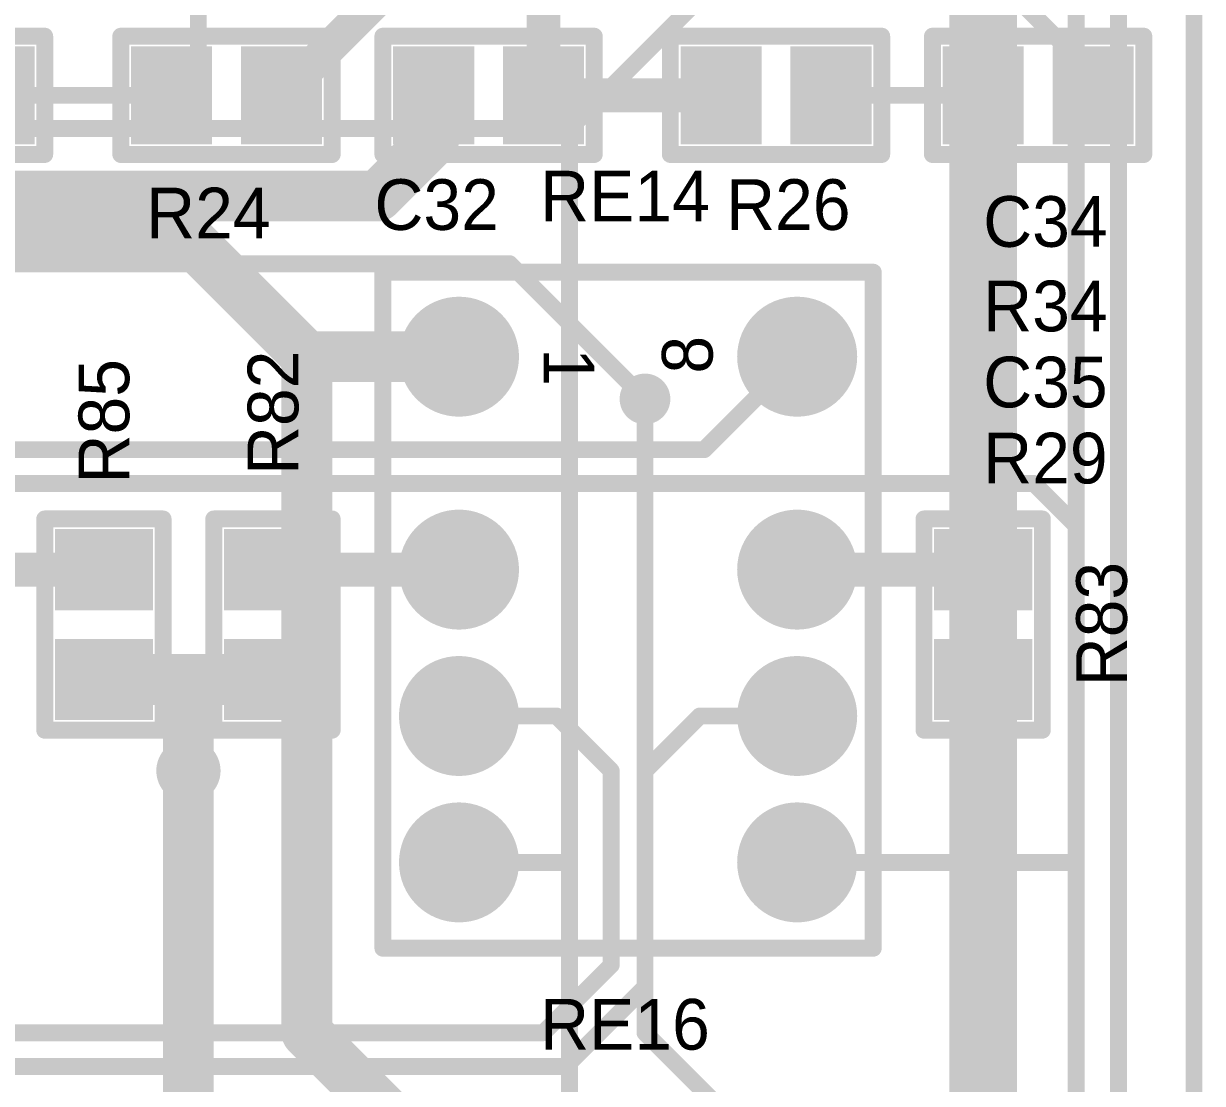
# Model space of a CAD drawing. Extents: x 1012 to 1122, y 1012 to 1122.
# Drawn here: x 1104.2 to 1121.91, y 1039.24 to 1055.17 of the extents above; entities that cross this region are included whole.
import ezdxf

# ---------------------------------------------------------------- set-up
doc = ezdxf.new("R2010")
doc.units = 0
doc.layers.get('0').update_dxf_attribs({"linetype": 'CONTINUOUS'})
for name, color, linetype in [('BOTTOMLAYER', 5, 'CONTINUOUS'), ('BOTTOMSOLDER', 6, 'CONTINUOUS'), ('KEEPOUTLAYER', 6, 'CONTINUOUS'), ('MECHANICAL1', 6, 'CONTINUOUS'), ('MULTILAYER', 9, 'CONTINUOUS'), ('TOPLAYER', 1, 'CONTINUOUS'), ('TOPOVERLAY', 2, 'CONTINUOUS'), ('TOPPASTE', 8, 'CONTINUOUS'), ('TOPSOLDER', 216, 'CONTINUOUS')]:
    doc.layers.add(name, color=color, linetype=linetype)

# ---------------------------------------------------------------- blocks, each defined once
blk = doc.blocks.new('CC0603_44')
at = {"layer": 'TOPLAYER'}
for points in [[(-0.508, -0.635), (0.508, -0.635), (-0.508, 0.635), (0.508, 0.635)], [(1.143, -0.635), (2.159, -0.635), (1.143, 0.635), (2.159, 0.635)]]:
    blk.add_solid(points, dxfattribs=at)
at = {"layer": 'TOPOVERLAY', "const_width": 0.254}
for points in [[(-0.762, -0.8889999999999999), (-0.762, 0.8889999999999999)], [(-0.762, 0.8889999999999999), (-0.508, 0.8889999999999999)], [(-0.508, 0.8889999999999999), (2.413, 0.8889999999999999)], [(2.413, -0.8889999999999999), (2.413, 0.8889999999999999)], [(-0.762, -0.8889999999999999), (2.413, -0.8889999999999999)]]:
    blk.add_lwpolyline(points, dxfattribs=at)
at = {"layer": 'TOPOVERLAY', "const_width": 0.127}
for points in [[(-0.8254999999999999, 0.8889999999999999, 1), (-0.6985, 0.8889999999999999, 1)], [(-0.8254999999999999, 0.8889999999999999, 1), (-0.6985, 0.8889999999999999, 1)], [(-0.5715, 0.8889999999999999, 1), (-0.4445, 0.8889999999999999, 1)], [(-0.5715, 0.8889999999999999, 1), (-0.4445, 0.8889999999999999, 1)], [(2.3495, 0.8889999999999999, 1), (2.4765, 0.8889999999999999, 1)], [(2.3495, 0.8889999999999999, 1), (2.4765, 0.8889999999999999, 1)], [(-0.8254999999999999, -0.8889999999999999, 1), (-0.6985, -0.8889999999999999, 1)], [(-0.8254999999999999, -0.8889999999999999, 1), (-0.6985, -0.8889999999999999, 1)], [(2.3495, -0.8889999999999999, 1), (2.4765, -0.8889999999999999, 1)], [(2.3495, -0.8889999999999999, 1), (2.4765, -0.8889999999999999, 1)]]:
    blk.add_lwpolyline(points, format="xyb", close=True, dxfattribs=at)
at = {"layer": 'TOPPASTE'}
for points in [[(-0.508, -0.635), (0.508, -0.635), (-0.508, 0.635), (0.508, 0.635)], [(1.143, -0.635), (2.159, -0.635), (1.143, 0.635), (2.159, 0.635)]]:
    blk.add_solid(points, dxfattribs=at)
at = {"layer": 'TOPSOLDER'}
for points in [[(-0.6095999999999999, -0.7365999999999999), (0.6095999999999999, -0.7365999999999999), (-0.6095999999999999, 0.7365999999999999), (0.6095999999999999, 0.7365999999999999)], [(1.0414, -0.7365999999999999), (2.2606, -0.7365999999999999), (1.0414, 0.7365999999999999), (2.2606, 0.7365999999999999)]]:
    blk.add_solid(points, dxfattribs=at)
blk = doc.blocks.new('CC0603_149')
at = {"layer": 'TOPLAYER'}
for points in [[(-0.508, -0.635), (0.508, -0.635), (-0.508, 0.635), (0.508, 0.635)], [(1.143, -0.635), (2.159, -0.635), (1.143, 0.635), (2.159, 0.635)]]:
    blk.add_solid(points, dxfattribs=at)
at = {"layer": 'TOPOVERLAY', "const_width": 0.254}
for points in [[(-0.762, -0.8889999999999999), (-0.762, 0.8889999999999999)], [(-0.762, 0.8889999999999999), (-0.508, 0.8889999999999999)], [(-0.508, 0.8889999999999999), (2.413, 0.8889999999999999)], [(2.413, -0.8889999999999999), (2.413, 0.8889999999999999)], [(-0.762, -0.8889999999999999), (2.413, -0.8889999999999999)]]:
    blk.add_lwpolyline(points, dxfattribs=at)
at = {"layer": 'TOPOVERLAY', "const_width": 0.127}
for points in [[(-0.8254999999999999, 0.8889999999999999, 1), (-0.6985, 0.8889999999999999, 1)], [(-0.8254999999999999, 0.8889999999999999, 1), (-0.6985, 0.8889999999999999, 1)], [(-0.5715, 0.8889999999999999, 1), (-0.4445, 0.8889999999999999, 1)], [(-0.5715, 0.8889999999999999, 1), (-0.4445, 0.8889999999999999, 1)], [(2.3495, 0.8889999999999999, 1), (2.4765, 0.8889999999999999, 1)], [(2.3495, 0.8889999999999999, 1), (2.4765, 0.8889999999999999, 1)], [(-0.8254999999999999, -0.8889999999999999, 1), (-0.6985, -0.8889999999999999, 1)], [(-0.8254999999999999, -0.8889999999999999, 1), (-0.6985, -0.8889999999999999, 1)], [(2.3495, -0.8889999999999999, 1), (2.4765, -0.8889999999999999, 1)], [(2.3495, -0.8889999999999999, 1), (2.4765, -0.8889999999999999, 1)]]:
    blk.add_lwpolyline(points, format="xyb", close=True, dxfattribs=at)
at = {"layer": 'TOPPASTE'}
for points in [[(-0.508, -0.635), (0.508, -0.635), (-0.508, 0.635), (0.508, 0.635)], [(1.143, -0.635), (2.159, -0.635), (1.143, 0.635), (2.159, 0.635)]]:
    blk.add_solid(points, dxfattribs=at)
at = {"layer": 'TOPSOLDER'}
for points in [[(-0.6095999999999999, -0.7365999999999999), (0.6095999999999999, -0.7365999999999999), (-0.6095999999999999, 0.7365999999999999), (0.6095999999999999, 0.7365999999999999)], [(1.0414, -0.7365999999999999), (2.2606, -0.7365999999999999), (1.0414, 0.7365999999999999), (2.2606, 0.7365999999999999)]]:
    blk.add_solid(points, dxfattribs=at)
blk = doc.blocks.new('CC0603_150')
at = {"layer": 'TOPLAYER'}
for points in [[(-0.508, -0.635), (0.508, -0.635), (-0.508, 0.635), (0.508, 0.635)], [(1.143, -0.635), (2.159, -0.635), (1.143, 0.635), (2.159, 0.635)]]:
    blk.add_solid(points, dxfattribs=at)
at = {"layer": 'TOPOVERLAY', "const_width": 0.254}
for points in [[(-0.508, 0.8889999999999999), (-0.762, 0.8889999999999999)], [(-0.762, 0.8889999999999999), (-0.762, -0.8889999999999999)], [(2.413, 0.8889999999999999), (-0.508, 0.8889999999999999)], [(2.413, 0.8889999999999999), (2.413, -0.8889999999999999)], [(2.413, -0.8889999999999999), (-0.762, -0.8889999999999999)]]:
    blk.add_lwpolyline(points, dxfattribs=at)
at = {"layer": 'TOPOVERLAY', "const_width": 0.127}
for points in [[(-0.8254999999999999, 0.8889999999999999, 1), (-0.6985, 0.8889999999999999, 1)], [(-0.8254999999999999, 0.8889999999999999, 1), (-0.6985, 0.8889999999999999, 1)], [(-0.5715, 0.8889999999999999, 1), (-0.4445, 0.8889999999999999, 1)], [(-0.5715, 0.8889999999999999, 1), (-0.4445, 0.8889999999999999, 1)], [(2.3495, 0.8889999999999999, 1), (2.4765, 0.8889999999999999, 1)], [(2.3495, 0.8889999999999999, 1), (2.4765, 0.8889999999999999, 1)], [(-0.8254999999999999, -0.8889999999999999, 1), (-0.6985, -0.8889999999999999, 1)], [(-0.8254999999999999, -0.8889999999999999, 1), (-0.6985, -0.8889999999999999, 1)], [(2.3495, -0.8889999999999999, 1), (2.4765, -0.8889999999999999, 1)], [(2.3495, -0.8889999999999999, 1), (2.4765, -0.8889999999999999, 1)]]:
    blk.add_lwpolyline(points, format="xyb", close=True, dxfattribs=at)
at = {"layer": 'TOPPASTE'}
for points in [[(-0.508, -0.635), (0.508, -0.635), (-0.508, 0.635), (0.508, 0.635)], [(1.143, -0.635), (2.159, -0.635), (1.143, 0.635), (2.159, 0.635)]]:
    blk.add_solid(points, dxfattribs=at)
at = {"layer": 'TOPSOLDER'}
for points in [[(-0.6095999999999999, -0.7365999999999999), (0.6095999999999999, -0.7365999999999999), (-0.6095999999999999, 0.7365999999999999), (0.6095999999999999, 0.7365999999999999)], [(1.0414, -0.7365999999999999), (2.2606, -0.7365999999999999), (1.0414, 0.7365999999999999), (2.2606, 0.7365999999999999)]]:
    blk.add_solid(points, dxfattribs=at)
blk = doc.blocks.new('CC0603_152')
at = {"layer": 'TOPLAYER'}
for points in [[(-0.508, -0.635), (0.508, -0.635), (-0.508, 0.635), (0.508, 0.635)], [(1.143, -0.635), (2.159, -0.635), (1.143, 0.635), (2.159, 0.635)]]:
    blk.add_solid(points, dxfattribs=at)
at = {"layer": 'TOPOVERLAY', "const_width": 0.254}
for points in [[(-0.508, 0.8889999999999999), (-0.762, 0.8889999999999999)], [(-0.762, 0.8889999999999999), (-0.762, -0.8889999999999999)], [(2.413, 0.8889999999999999), (-0.508, 0.8889999999999999)], [(2.413, 0.8889999999999999), (2.413, -0.8889999999999999)], [(2.413, -0.8889999999999999), (-0.762, -0.8889999999999999)]]:
    blk.add_lwpolyline(points, dxfattribs=at)
at = {"layer": 'TOPOVERLAY', "const_width": 0.127}
for points in [[(-0.8254999999999999, 0.8889999999999999, 1), (-0.6985, 0.8889999999999999, 1)], [(-0.8254999999999999, 0.8889999999999999, 1), (-0.6985, 0.8889999999999999, 1)], [(-0.5715, 0.8889999999999999, 1), (-0.4445, 0.8889999999999999, 1)], [(-0.5715, 0.8889999999999999, 1), (-0.4445, 0.8889999999999999, 1)], [(2.3495, 0.8889999999999999, 1), (2.4765, 0.8889999999999999, 1)], [(2.3495, 0.8889999999999999, 1), (2.4765, 0.8889999999999999, 1)], [(-0.8254999999999999, -0.8889999999999999, 1), (-0.6985, -0.8889999999999999, 1)], [(-0.8254999999999999, -0.8889999999999999, 1), (-0.6985, -0.8889999999999999, 1)], [(2.3495, -0.8889999999999999, 1), (2.4765, -0.8889999999999999, 1)], [(2.3495, -0.8889999999999999, 1), (2.4765, -0.8889999999999999, 1)]]:
    blk.add_lwpolyline(points, format="xyb", close=True, dxfattribs=at)
at = {"layer": 'TOPPASTE'}
for points in [[(-0.508, -0.635), (0.508, -0.635), (-0.508, 0.635), (0.508, 0.635)], [(1.143, -0.635), (2.159, -0.635), (1.143, 0.635), (2.159, 0.635)]]:
    blk.add_solid(points, dxfattribs=at)
at = {"layer": 'TOPSOLDER'}
for points in [[(-0.6095999999999999, -0.7365999999999999), (0.6095999999999999, -0.7365999999999999), (-0.6095999999999999, 0.7365999999999999), (0.6095999999999999, 0.7365999999999999)], [(1.0414, -0.7365999999999999), (2.2606, -0.7365999999999999), (1.0414, 0.7365999999999999), (2.2606, 0.7365999999999999)]]:
    blk.add_solid(points, dxfattribs=at)
blk = doc.blocks.new('CC0603_155')
at = {"layer": 'TOPLAYER'}
for points in [[(-0.508, -0.635), (0.508, -0.635), (-0.508, 0.635), (0.508, 0.635)], [(1.143, -0.635), (2.159, -0.635), (1.143, 0.635), (2.159, 0.635)]]:
    blk.add_solid(points, dxfattribs=at)
at = {"layer": 'TOPOVERLAY', "const_width": 0.254}
for points in [[(-0.762, 0.8889999999999999), (-0.508, 0.8889999999999999)], [(-0.762, -0.8889999999999999), (-0.762, 0.8889999999999999)], [(-0.508, 0.8889999999999999), (2.413, 0.8889999999999999)], [(2.413, -0.8889999999999999), (2.413, 0.8889999999999999)], [(-0.762, -0.8889999999999999), (2.413, -0.8889999999999999)]]:
    blk.add_lwpolyline(points, dxfattribs=at)
at = {"layer": 'TOPOVERLAY', "const_width": 0.127}
for points in [[(-0.8254999999999999, 0.8889999999999999, 1), (-0.6985, 0.8889999999999999, 1)], [(-0.8254999999999999, 0.8889999999999999, 1), (-0.6985, 0.8889999999999999, 1)], [(-0.5715, 0.8889999999999999, 1), (-0.4445, 0.8889999999999999, 1)], [(-0.5715, 0.8889999999999999, 1), (-0.4445, 0.8889999999999999, 1)], [(2.3495, 0.8889999999999999, 1), (2.4765, 0.8889999999999999, 1)], [(2.3495, 0.8889999999999999, 1), (2.4765, 0.8889999999999999, 1)], [(-0.8254999999999999, -0.8889999999999999, 1), (-0.6985, -0.8889999999999999, 1)], [(-0.8254999999999999, -0.8889999999999999, 1), (-0.6985, -0.8889999999999999, 1)], [(2.3495, -0.8889999999999999, 1), (2.4765, -0.8889999999999999, 1)], [(2.3495, -0.8889999999999999, 1), (2.4765, -0.8889999999999999, 1)]]:
    blk.add_lwpolyline(points, format="xyb", close=True, dxfattribs=at)
at = {"layer": 'TOPPASTE'}
for points in [[(-0.508, -0.635), (0.508, -0.635), (-0.508, 0.635), (0.508, 0.635)], [(1.143, -0.635), (2.159, -0.635), (1.143, 0.635), (2.159, 0.635)]]:
    blk.add_solid(points, dxfattribs=at)
at = {"layer": 'TOPSOLDER'}
for points in [[(-0.6095999999999999, -0.7365999999999999), (0.6095999999999999, -0.7365999999999999), (-0.6095999999999999, 0.7365999999999999), (0.6095999999999999, 0.7365999999999999)], [(1.0414, -0.7365999999999999), (2.2606, -0.7365999999999999), (1.0414, 0.7365999999999999), (2.2606, 0.7365999999999999)]]:
    blk.add_solid(points, dxfattribs=at)
blk = doc.blocks.new('CC0603_207')
at = {"layer": 'TOPLAYER'}
for points in [[(-0.508, -0.635), (0.508, -0.635), (-0.508, 0.635), (0.508, 0.635)], [(1.143, -0.635), (2.159, -0.635), (1.143, 0.635), (2.159, 0.635)]]:
    blk.add_solid(points, dxfattribs=at)
at = {"layer": 'TOPOVERLAY', "const_width": 0.254}
for points in [[(-0.762, 0.8889999999999999), (-0.762, -0.8889999999999999)], [(-0.762, 0.8889999999999999), (-0.508, 0.8889999999999999)], [(-0.508, 0.8889999999999999), (2.413, 0.8889999999999999)], [(2.413, 0.8889999999999999), (2.413, -0.8889999999999999)], [(-0.762, -0.8889999999999999), (2.413, -0.8889999999999999)]]:
    blk.add_lwpolyline(points, dxfattribs=at)
at = {"layer": 'TOPOVERLAY', "const_width": 0.127}
for points in [[(-0.8254999999999999, 0.8889999999999999, 1), (-0.6985, 0.8889999999999999, 1)], [(-0.8254999999999999, 0.8889999999999999, 1), (-0.6985, 0.8889999999999999, 1)], [(-0.5715, 0.8889999999999999, 1), (-0.4445, 0.8889999999999999, 1)], [(-0.5715, 0.8889999999999999, 1), (-0.4445, 0.8889999999999999, 1)], [(2.3495, 0.8889999999999999, 1), (2.4765, 0.8889999999999999, 1)], [(2.3495, 0.8889999999999999, 1), (2.4765, 0.8889999999999999, 1)], [(-0.8254999999999999, -0.8889999999999999, 1), (-0.6985, -0.8889999999999999, 1)], [(-0.8254999999999999, -0.8889999999999999, 1), (-0.6985, -0.8889999999999999, 1)], [(2.3495, -0.8889999999999999, 1), (2.4765, -0.8889999999999999, 1)], [(2.3495, -0.8889999999999999, 1), (2.4765, -0.8889999999999999, 1)]]:
    blk.add_lwpolyline(points, format="xyb", close=True, dxfattribs=at)
at = {"layer": 'TOPPASTE'}
for points in [[(-0.508, -0.635), (0.508, -0.635), (-0.508, 0.635), (0.508, 0.635)], [(1.143, -0.635), (2.159, -0.635), (1.143, 0.635), (2.159, 0.635)]]:
    blk.add_solid(points, dxfattribs=at)
at = {"layer": 'TOPSOLDER'}
for points in [[(-0.6095999999999999, -0.7365999999999999), (0.6095999999999999, -0.7365999999999999), (-0.6095999999999999, 0.7365999999999999), (0.6095999999999999, 0.7365999999999999)], [(1.0414, -0.7365999999999999), (2.2606, -0.7365999999999999), (1.0414, 0.7365999999999999), (2.2606, 0.7365999999999999)]]:
    blk.add_solid(points, dxfattribs=at)
blk = doc.blocks.new('CC0603_208')
at = {"layer": 'TOPLAYER'}
for points in [[(-0.508, -0.635), (0.508, -0.635), (-0.508, 0.635), (0.508, 0.635)], [(1.143, -0.635), (2.159, -0.635), (1.143, 0.635), (2.159, 0.635)]]:
    blk.add_solid(points, dxfattribs=at)
at = {"layer": 'TOPOVERLAY', "const_width": 0.254}
for points in [[(-0.762, -0.8889999999999999), (-0.762, 0.8889999999999999)], [(-0.508, 0.8889999999999999), (-0.762, 0.8889999999999999)], [(2.413, 0.8889999999999999), (-0.508, 0.8889999999999999)], [(2.413, -0.8889999999999999), (2.413, 0.8889999999999999)], [(2.413, -0.8889999999999999), (-0.762, -0.8889999999999999)]]:
    blk.add_lwpolyline(points, dxfattribs=at)
at = {"layer": 'TOPOVERLAY', "const_width": 0.127}
for points in [[(-0.8254999999999999, 0.8889999999999999, 1), (-0.6985, 0.8889999999999999, 1)], [(-0.8254999999999999, 0.8889999999999999, 1), (-0.6985, 0.8889999999999999, 1)], [(-0.5715, 0.8889999999999999, 1), (-0.4445, 0.8889999999999999, 1)], [(-0.5715, 0.8889999999999999, 1), (-0.4445, 0.8889999999999999, 1)], [(2.3495, 0.8889999999999999, 1), (2.4765, 0.8889999999999999, 1)], [(2.3495, 0.8889999999999999, 1), (2.4765, 0.8889999999999999, 1)], [(-0.8254999999999999, -0.8889999999999999, 1), (-0.6985, -0.8889999999999999, 1)], [(-0.8254999999999999, -0.8889999999999999, 1), (-0.6985, -0.8889999999999999, 1)], [(2.3495, -0.8889999999999999, 1), (2.4765, -0.8889999999999999, 1)], [(2.3495, -0.8889999999999999, 1), (2.4765, -0.8889999999999999, 1)]]:
    blk.add_lwpolyline(points, format="xyb", close=True, dxfattribs=at)
at = {"layer": 'TOPPASTE'}
for points in [[(-0.508, -0.635), (0.508, -0.635), (-0.508, 0.635), (0.508, 0.635)], [(1.143, -0.635), (2.159, -0.635), (1.143, 0.635), (2.159, 0.635)]]:
    blk.add_solid(points, dxfattribs=at)
at = {"layer": 'TOPSOLDER'}
for points in [[(-0.6095999999999999, -0.7365999999999999), (0.6095999999999999, -0.7365999999999999), (-0.6095999999999999, 0.7365999999999999), (0.6095999999999999, 0.7365999999999999)], [(1.0414, -0.7365999999999999), (2.2606, -0.7365999999999999), (1.0414, 0.7365999999999999), (2.2606, 0.7365999999999999)]]:
    blk.add_solid(points, dxfattribs=at)
blk = doc.blocks.new('CC0603_210')
at = {"layer": 'TOPLAYER'}
for points in [[(-0.508, -0.635), (0.508, -0.635), (-0.508, 0.635), (0.508, 0.635)], [(1.143, -0.635), (2.159, -0.635), (1.143, 0.635), (2.159, 0.635)]]:
    blk.add_solid(points, dxfattribs=at)
at = {"layer": 'TOPOVERLAY', "const_width": 0.254}
for points in [[(-0.762, -0.8889999999999999), (-0.762, 0.8889999999999999)], [(-0.508, 0.8889999999999999), (-0.762, 0.8889999999999999)], [(2.413, 0.8889999999999999), (-0.508, 0.8889999999999999)], [(2.413, -0.8889999999999999), (2.413, 0.8889999999999999)], [(2.413, -0.8889999999999999), (-0.762, -0.8889999999999999)]]:
    blk.add_lwpolyline(points, dxfattribs=at)
at = {"layer": 'TOPOVERLAY', "const_width": 0.127}
for points in [[(-0.8254999999999999, 0.8889999999999999, 1), (-0.6985, 0.8889999999999999, 1)], [(-0.8254999999999999, 0.8889999999999999, 1), (-0.6985, 0.8889999999999999, 1)], [(-0.5715, 0.8889999999999999, 1), (-0.4445, 0.8889999999999999, 1)], [(-0.5715, 0.8889999999999999, 1), (-0.4445, 0.8889999999999999, 1)], [(2.3495, 0.8889999999999999, 1), (2.4765, 0.8889999999999999, 1)], [(2.3495, 0.8889999999999999, 1), (2.4765, 0.8889999999999999, 1)], [(-0.8254999999999999, -0.8889999999999999, 1), (-0.6985, -0.8889999999999999, 1)], [(-0.8254999999999999, -0.8889999999999999, 1), (-0.6985, -0.8889999999999999, 1)], [(2.3495, -0.8889999999999999, 1), (2.4765, -0.8889999999999999, 1)], [(2.3495, -0.8889999999999999, 1), (2.4765, -0.8889999999999999, 1)]]:
    blk.add_lwpolyline(points, format="xyb", close=True, dxfattribs=at)
at = {"layer": 'TOPPASTE'}
for points in [[(-0.508, -0.635), (0.508, -0.635), (-0.508, 0.635), (0.508, 0.635)], [(1.143, -0.635), (2.159, -0.635), (1.143, 0.635), (2.159, 0.635)]]:
    blk.add_solid(points, dxfattribs=at)
at = {"layer": 'TOPSOLDER'}
for points in [[(-0.6095999999999999, -0.7365999999999999), (0.6095999999999999, -0.7365999999999999), (-0.6095999999999999, 0.7365999999999999), (0.6095999999999999, 0.7365999999999999)], [(1.0414, -0.7365999999999999), (2.2606, -0.7365999999999999), (1.0414, 0.7365999999999999), (2.2606, 0.7365999999999999)]]:
    blk.add_solid(points, dxfattribs=at)
blk = doc.blocks.new('G6K_254')
at = {"layer": 'BOTTOMLAYER', "const_width": 0.7999984}
for points in [[(-0.3999992, 5.08, 1), (0.3999992, 5.08, 1)], [(2.7999944, 5.08, 1), (3.5999928, 5.08, 1)], [(4.999989999999999, 5.08, 1), (5.799988399999999, 5.08, 1)], [(7.1999856, 5.08, 1), (7.999984, 5.08, 1)], [(-0.3999992, 0, 1), (0.3999992, 0, 1)], [(2.7999944, 0, 1), (3.5999928, 0, 1)], [(4.999989999999999, 0, 1), (5.799988399999999, 0, 1)], [(7.1999856, 0, 1), (7.999984, 0, 1)]]:
    blk.add_lwpolyline(points, format="xyb", close=True, dxfattribs=at)
at = {"layer": 'BOTTOMSOLDER', "const_width": 0.9015983999999999}
for points in [[(-0.4507992, 5.08, 1), (0.4507992, 5.08, 1)], [(2.7491944, 5.08, 1), (3.6507928, 5.08, 1)], [(4.94919, 5.08, 1), (5.8507884, 5.08, 1)], [(7.1491856, 5.08, 1), (8.050784, 5.08, 1)], [(-0.4507992, 0, 1), (0.4507992, 0, 1)], [(2.7491944, 0, 1), (3.6507928, 0, 1)], [(4.94919, 0, 1), (5.8507884, 0, 1)], [(7.1491856, 0, 1), (8.050784, 0, 1)]]:
    blk.add_lwpolyline(points, format="xyb", close=True, dxfattribs=at)
at = {"layer": 'MULTILAYER', "const_width": 0.7999984}
for points in [[(-0.3999992, 5.08, 1), (0.3999992, 5.08, 1)], [(2.7999944, 5.08, 1), (3.5999928, 5.08, 1)], [(4.999989999999999, 5.08, 1), (5.799988399999999, 5.08, 1)], [(7.1999856, 5.08, 1), (7.999984, 5.08, 1)], [(-0.3999992, 0, 1), (0.3999992, 0, 1)], [(2.7999944, 0, 1), (3.5999928, 0, 1)], [(4.999989999999999, 0, 1), (5.799988399999999, 0, 1)], [(7.1999856, 0, 1), (7.999984, 0, 1)]]:
    blk.add_lwpolyline(points, format="xyb", close=True, dxfattribs=at)
at = {"layer": 'TOPLAYER', "const_width": 0.7999984}
for points in [[(-0.3999992, 5.08, 1), (0.3999992, 5.08, 1)], [(2.7999944, 5.08, 1), (3.5999928, 5.08, 1)], [(4.999989999999999, 5.08, 1), (5.799988399999999, 5.08, 1)], [(7.1999856, 5.08, 1), (7.999984, 5.08, 1)], [(-0.3999992, 0, 1), (0.3999992, 0, 1)], [(2.7999944, 0, 1), (3.5999928, 0, 1)], [(4.999989999999999, 0, 1), (5.799988399999999, 0, 1)], [(7.1999856, 0, 1), (7.999984, 0, 1)]]:
    blk.add_lwpolyline(points, format="xyb", close=True, dxfattribs=at)
at = {"layer": 'TOPOVERLAY', "const_width": 0.254}
for points in [[(8.889999999999999, 6.223), (-1.27, 6.223)], [(-1.27, -1.143), (-1.27, 6.223)], [(8.889999999999999, -1.143), (8.889999999999999, 6.223)], [(8.889999999999999, -1.143), (-1.27, -1.143)]]:
    blk.add_lwpolyline(points, dxfattribs=at)
at = {"layer": 'TOPOVERLAY', "const_width": 0.127}
for points in [[(-1.3335, 6.223, 1), (-1.2065, 6.223, 1)], [(-1.3335, 6.223, 1), (-1.2065, 6.223, 1)], [(8.8265, 6.223, 1), (8.9535, 6.223, 1)], [(8.8265, 6.223, 1), (8.9535, 6.223, 1)], [(-1.3335, -1.143, 1), (-1.2065, -1.143, 1)], [(-1.3335, -1.143, 1), (-1.2065, -1.143, 1)], [(8.8265, -1.143, 1), (8.9535, -1.143, 1)], [(8.8265, -1.143, 1), (8.9535, -1.143, 1)]]:
    blk.add_lwpolyline(points, format="xyb", close=True, dxfattribs=at)
at = {"layer": 'TOPSOLDER', "const_width": 0.9015983999999999}
for points in [[(-0.4507992, 5.08, 1), (0.4507992, 5.08, 1)], [(2.7491944, 5.08, 1), (3.6507928, 5.08, 1)], [(4.94919, 5.08, 1), (5.8507884, 5.08, 1)], [(7.1491856, 5.08, 1), (8.050784, 5.08, 1)], [(-0.4507992, 0, 1), (0.4507992, 0, 1)], [(2.7491944, 0, 1), (3.6507928, 0, 1)], [(4.94919, 0, 1), (5.8507884, 0, 1)], [(7.1491856, 0, 1), (8.050784, 0, 1)]]:
    blk.add_lwpolyline(points, format="xyb", close=True, dxfattribs=at)
at = {"layer": 'TOPOVERLAY'}
blk.add_text('8', height=0.762, rotation=-179.9999999999147, dxfattribs=at).set_placement((0.254, 3.81))
blk.add_text('1', height=0.762, dxfattribs=at).set_placement((-0.127, 1.27))

msp = doc.modelspace()

# ---------------------------------------------------------------- linework, layer by layer
at = {"layer": 'BOTTOMLAYER'}
for points, const_width in [([(1120.648, 1029.208), (1120.648, 1081.024)], 0.254), ([(1120.013, 1029.4366), (1120.013, 1080.516)], 0.254), ([(1118.616, 1029.716), (1118.616, 1064.26)], 1.016), ([(1112.402398, 1053.592), (1117.473, 1058.662602)], 0.254), ([(1050.036, 1053.592), (1112.402398, 1053.592)], 0.254), ([(1112.402398, 1031.7774132), (1112.402398, 1053.592)], 0.254), ([(1086.231, 1052.068), (1106.551, 1052.068)], 0.762), ([(1106.551, 1052.068), (1108.456, 1050.163)], 0.762), ([(1108.456, 1050.163), (1110.742, 1050.163)], 0.762), ([(1108.456, 1040.003), (1108.456, 1050.163)], 0.762), ([(1113.536, 1040.003), (1113.536, 1049.528)], 0.254), ([(1106.678, 1037.59), (1106.678, 1043.94)], 0.762), ([(1110.742, 1042.5630152), (1112.3970132, 1042.5630152)], 0.254), ([(1108.456, 1040.003), (1110.742, 1037.717)], 0.762), ([(1113.536, 1040.003), (1115.822, 1037.717)], 0.254)]:
    msp.add_lwpolyline(points, dxfattribs=dict(at, const_width=const_width))
for points, const_width in [([(1112.338898, 1053.592, 1), (1112.465898, 1053.592, 1)], 0.127), ([(1112.338898, 1053.592, 1), (1112.465898, 1053.592, 1)], 0.127), ([(1112.338898, 1053.592, 1), (1112.465898, 1053.592, 1)], 0.127), ([(1106.3605, 1052.068, 1), (1106.7415, 1052.068, 1)], 0.381), ([(1106.3605, 1052.068, 1), (1106.7415, 1052.068, 1)], 0.381), ([(1108.2655, 1050.163, 1), (1108.6465, 1050.163, 1)], 0.381), ([(1108.2655, 1050.163, 1), (1108.6465, 1050.163, 1)], 0.381), ([(1108.2655, 1050.163, 1), (1108.6465, 1050.163, 1)], 0.381), ([(1110.5515, 1050.163, 1), (1110.9325, 1050.163, 1)], 0.381), ([(1113.3963, 1049.528, 1), (1113.6757, 1049.528, 1)], 0.2794), ([(1113.4725, 1049.528, 1), (1113.5995, 1049.528, 1)], 0.127), ([(1106.4875, 1043.94, 1), (1106.8685, 1043.94, 1)], 0.381), ([(1106.4875, 1043.94, 1), (1106.8685, 1043.94, 1)], 0.381), ([(1118.4255, 1043.94, 1), (1118.8065, 1043.94, 1)], 0.381), ([(1110.6785, 1042.5630152, 1), (1110.8055, 1042.5630152, 1)], 0.127), ([(1112.3335132, 1042.5630152, 1), (1112.4605132, 1042.5630152, 1)], 0.127), ([(1108.2655, 1040.003, 1), (1108.6465, 1040.003, 1)], 0.381), ([(1108.2655, 1040.003, 1), (1108.6465, 1040.003, 1)], 0.381), ([(1113.4725, 1040.003, 1), (1113.5995, 1040.003, 1)], 0.127), ([(1113.4725, 1040.003, 1), (1113.5995, 1040.003, 1)], 0.127)]:
    msp.add_lwpolyline(points, format="xyb", close=True, dxfattribs=dict(at, const_width=const_width))
at = {"layer": 'BOTTOMSOLDER'}
for points, const_width in [([(1113.3455, 1049.528, 1), (1113.7265, 1049.528, 1)], 0.381), ([(1106.4367, 1043.94, 1), (1106.9193, 1043.94, 1)], 0.4826), ([(1118.3747, 1043.94, 1), (1118.8573, 1043.94, 1)], 0.4826)]:
    msp.add_lwpolyline(points, format="xyb", close=True, dxfattribs=dict(at, const_width=const_width))
at = {"layer": 'KEEPOUTLAYER', "const_width": 0.254}
msp.add_lwpolyline([(1121.7823894, 1014.7946938), (1121.7823894, 1118.794689)], dxfattribs=at)
at = {"layer": 'MECHANICAL1', "const_width": 0.254}
msp.add_lwpolyline([(1121.7823894, 1014.7946938), (1121.7823894, 1118.794689)], dxfattribs=at)
at = {"layer": 'MULTILAYER'}
for points, const_width in [([(1113.3963, 1049.528, 1), (1113.6757, 1049.528, 1)], 0.2794), ([(1106.4875, 1043.94, 1), (1106.8685, 1043.94, 1)], 0.381), ([(1118.4255, 1043.94, 1), (1118.8065, 1043.94, 1)], 0.381)]:
    msp.add_lwpolyline(points, format="xyb", close=True, dxfattribs=dict(at, const_width=const_width))
at = {"layer": 'TOPLAYER'}
for points, const_width in [([(1112.012, 1054.090602), (1112.012, 1056.894)], 0.508), ([(1106.8271996, 1054.4938016), (1106.8271996, 1056.529002)], 0.254), ([(1118.616, 1056.0558), (1120.267, 1054.4048)], 0.254), ([(1108.075, 1054.090602), (1109.726, 1055.741602)], 0.508), ([(1106.424, 1054.090602), (1106.8271996, 1054.4938016)], 0.254), ([(1120.267, 1054.090602), (1120.267, 1054.4048)], 0.254), ([(1110.361, 1053.4142), (1110.361, 1054.090602)], 0.762), ([(1112.012, 1054.090602), (1114.679, 1054.090602)], 0.508), ([(1103.757, 1054.090602), (1106.424, 1054.090602)], 0.254), ([(1116.33, 1054.090602), (1118.616, 1054.090602)], 0.254), ([(1118.616, 1048.258), (1118.616, 1054.090602)], 0.254), ([(1109.5228, 1052.576), (1110.361, 1053.4142)], 0.762), ([(1102.9442, 1052.576), (1109.5228, 1052.576)], 0.762), ([(1102.0552, 1051.56), (1111.504, 1051.56)], 0.254), ([(1111.504, 1051.56), (1113.536, 1049.528)], 0.254), ([(1114.425, 1048.766), (1115.822, 1050.163)], 0.254), ([(1104.011, 1048.766), (1114.425, 1048.766)], 0.254), ([(1040.7904, 1048.258), (1119.378, 1048.258)], 0.254), ([(1119.378, 1048.258), (1120.013, 1047.623)], 0.254), ([(1120.013, 1031.748), (1120.013, 1047.623)], 0.254), ([(1102.614, 1046.9630064), (1105.4075936, 1046.9630064)], 0.508), ([(1105.4075936, 1046.9630064), (1105.408, 1046.9626)], 0.508), ([(1107.948, 1046.9626), (1110.7415936, 1046.9626)], 0.508), ([(1110.7415936, 1046.9626), (1110.742, 1046.9630064)], 0.508), ([(1115.822, 1046.9630064), (1118.6155936, 1046.9630064)], 0.508), ([(1118.6155936, 1046.9630064), (1118.616, 1046.9626)], 0.508), ([(1105.408, 1045.3116), (1107.948, 1045.3116)], 0.762), ([(1106.678, 1043.94), (1106.678, 1045.3116)], 0.762), ([(1118.616, 1043.94), (1118.616, 1045.3116)], 1.016), ([(1110.742, 1044.7630108), (1112.2049892, 1044.7630108)], 0.254), ([(1112.2049892, 1044.7630108), (1113.028, 1043.94)], 0.254), ([(1113.536, 1043.94), (1114.3590108, 1044.7630108)], 0.254), ([(1114.3590108, 1044.7630108), (1115.822, 1044.7630108)], 0.254), ([(1113.028, 1041.019), (1113.028, 1043.94)], 0.254), ([(1113.536, 1040.6888), (1113.536, 1043.94)], 0.254), ([(1115.822, 1042.5630152), (1120.0076152, 1042.5630152)], 0.254), ([(1112.012, 1040.003), (1113.028, 1041.019)], 0.254), ([(1112.3422, 1039.495), (1113.536, 1040.6888)], 0.254), ([(1094.0542, 1040.003), (1112.012, 1040.003)], 0.254), ([(1094.5368, 1039.495), (1112.3422, 1039.495)], 0.254)]:
    msp.add_lwpolyline(points, dxfattribs=dict(at, const_width=const_width))
for points, const_width in [([(1106.7636996, 1054.4938016, 1), (1106.8906996, 1054.4938016, 1)], 0.127), ([(1106.7636996, 1054.4938016, 1), (1106.8906996, 1054.4938016, 1)], 0.127), ([(1120.2035, 1054.4048, 1), (1120.3305, 1054.4048, 1)], 0.127), ([(1120.2035, 1054.4048, 1), (1120.3305, 1054.4048, 1)], 0.127), ([(1107.948, 1054.090602, 1), (1108.202, 1054.090602, 1)], 0.254), ([(1110.1705, 1054.090602, 1), (1110.5515, 1054.090602, 1)], 0.381), ([(1111.885, 1054.090602, 1), (1112.139, 1054.090602, 1)], 0.254), ([(1111.885, 1054.090602, 1), (1112.139, 1054.090602, 1)], 0.254), ([(1114.552, 1054.090602, 1), (1114.806, 1054.090602, 1)], 0.254), ([(1106.3605, 1054.090602, 1), (1106.4875, 1054.090602, 1)], 0.127), ([(1106.3605, 1054.090602, 1), (1106.4875, 1054.090602, 1)], 0.127), ([(1116.2665, 1054.090602, 1), (1116.3935, 1054.090602, 1)], 0.127), ([(1118.5525, 1054.090602, 1), (1118.6795, 1054.090602, 1)], 0.127), ([(1118.5525, 1054.090602, 1), (1118.6795, 1054.090602, 1)], 0.127), ([(1120.2035, 1054.090602, 1), (1120.3305, 1054.090602, 1)], 0.127), ([(1110.1705, 1053.4142, 1), (1110.5515, 1053.4142, 1)], 0.381), ([(1110.1705, 1053.4142, 1), (1110.5515, 1053.4142, 1)], 0.381), ([(1109.3323, 1052.576, 1), (1109.7133, 1052.576, 1)], 0.381), ([(1109.3323, 1052.576, 1), (1109.7133, 1052.576, 1)], 0.381), ([(1111.4405, 1051.56, 1), (1111.5675, 1051.56, 1)], 0.127), ([(1111.4405, 1051.56, 1), (1111.5675, 1051.56, 1)], 0.127), ([(1115.7585, 1050.163, 1), (1115.8855, 1050.163, 1)], 0.127), ([(1113.3963, 1049.528, 1), (1113.6757, 1049.528, 1)], 0.2794), ([(1113.4725, 1049.528, 1), (1113.5995, 1049.528, 1)], 0.127), ([(1114.3615, 1048.766, 1), (1114.4885, 1048.766, 1)], 0.127), ([(1114.3615, 1048.766, 1), (1114.4885, 1048.766, 1)], 0.127), ([(1118.5525, 1048.258, 1), (1118.6795, 1048.258, 1)], 0.127), ([(1119.3145, 1048.258, 1), (1119.4415, 1048.258, 1)], 0.127), ([(1119.3145, 1048.258, 1), (1119.4415, 1048.258, 1)], 0.127), ([(1119.9495, 1047.623, 1), (1120.0765, 1047.623, 1)], 0.127), ([(1119.9495, 1047.623, 1), (1120.0765, 1047.623, 1)], 0.127), ([(1105.2805936, 1046.9630064, 1), (1105.5345936, 1046.9630064, 1)], 0.254), ([(1105.2805936, 1046.9630064, 1), (1105.5345936, 1046.9630064, 1)], 0.254), ([(1105.281, 1046.9626, 1), (1105.535, 1046.9626, 1)], 0.254), ([(1107.821, 1046.9626, 1), (1108.075, 1046.9626, 1)], 0.254), ([(1110.6145936, 1046.9626, 1), (1110.8685936, 1046.9626, 1)], 0.254), ([(1110.6145936, 1046.9626, 1), (1110.8685936, 1046.9626, 1)], 0.254), ([(1110.615, 1046.9630064, 1), (1110.869, 1046.9630064, 1)], 0.254), ([(1115.695, 1046.9630064, 1), (1115.949, 1046.9630064, 1)], 0.254), ([(1118.4885936, 1046.9630064, 1), (1118.7425936, 1046.9630064, 1)], 0.254), ([(1118.4885936, 1046.9630064, 1), (1118.7425936, 1046.9630064, 1)], 0.254), ([(1118.489, 1046.9626, 1), (1118.743, 1046.9626, 1)], 0.254), ([(1105.2175, 1045.3116, 1), (1105.5985, 1045.3116, 1)], 0.381), ([(1106.4875, 1045.3116, 1), (1106.8685, 1045.3116, 1)], 0.381), ([(1107.7575, 1045.3116, 1), (1108.1385, 1045.3116, 1)], 0.381), ([(1118.362, 1045.3116, 1), (1118.87, 1045.3116, 1)], 0.508), ([(1110.6785, 1044.7630108, 1), (1110.8055, 1044.7630108, 1)], 0.127), ([(1112.1414892, 1044.7630108, 1), (1112.2684892, 1044.7630108, 1)], 0.127), ([(1112.1414892, 1044.7630108, 1), (1112.2684892, 1044.7630108, 1)], 0.127), ([(1114.2955108, 1044.7630108, 1), (1114.4225108, 1044.7630108, 1)], 0.127), ([(1114.2955108, 1044.7630108, 1), (1114.4225108, 1044.7630108, 1)], 0.127), ([(1115.7585, 1044.7630108, 1), (1115.8855, 1044.7630108, 1)], 0.127), ([(1118.362, 1043.94, 1), (1118.87, 1043.94, 1)], 0.508), ([(1106.4875, 1043.94, 1), (1106.8685, 1043.94, 1)], 0.381), ([(1106.4875, 1043.94, 1), (1106.8685, 1043.94, 1)], 0.381), ([(1118.4255, 1043.94, 1), (1118.8065, 1043.94, 1)], 0.381), ([(1112.9645, 1043.94, 1), (1113.0915, 1043.94, 1)], 0.127), ([(1112.9645, 1043.94, 1), (1113.0915, 1043.94, 1)], 0.127), ([(1113.4725, 1043.94, 1), (1113.5995, 1043.94, 1)], 0.127), ([(1113.4725, 1043.94, 1), (1113.5995, 1043.94, 1)], 0.127), ([(1115.7585, 1042.5630152, 1), (1115.8855, 1042.5630152, 1)], 0.127), ([(1119.9441152, 1042.5630152, 1), (1120.0711152, 1042.5630152, 1)], 0.127), ([(1112.9645, 1041.019, 1), (1113.0915, 1041.019, 1)], 0.127), ([(1112.9645, 1041.019, 1), (1113.0915, 1041.019, 1)], 0.127), ([(1113.4725, 1040.6888, 1), (1113.5995, 1040.6888, 1)], 0.127), ([(1113.4725, 1040.6888, 1), (1113.5995, 1040.6888, 1)], 0.127), ([(1111.9485, 1040.003, 1), (1112.0755, 1040.003, 1)], 0.127), ([(1111.9485, 1040.003, 1), (1112.0755, 1040.003, 1)], 0.127), ([(1112.2787, 1039.495, 1), (1112.4057, 1039.495, 1)], 0.127), ([(1112.2787, 1039.495, 1), (1112.4057, 1039.495, 1)], 0.127)]:
    msp.add_lwpolyline(points, format="xyb", close=True, dxfattribs=dict(at, const_width=const_width))
at = {"layer": 'TOPSOLDER'}
for points, const_width in [([(1113.3455, 1049.528, 1), (1113.7265, 1049.528, 1)], 0.381), ([(1106.4367, 1043.94, 1), (1106.9193, 1043.94, 1)], 0.4826), ([(1118.3747, 1043.94, 1), (1118.8573, 1043.94, 1)], 0.4826)]:
    msp.add_lwpolyline(points, format="xyb", close=True, dxfattribs=dict(at, const_width=const_width))

# ---------------------------------------------------------------- block references
for name, p, rotation in [('CC0603_149', (1102.106, 1054.090602), 360), ('CC0603_150', (1108.075, 1054.090602), 180), ('CC0603_44', (1110.361, 1054.090602), 360), ('CC0603_152', (1116.33, 1054.090602), 180), ('CC0603_155', (1118.616, 1054.090602), 360), ('G6K_254', (1110.742, 1050.163), 270), ('CC0603_210', (1105.408, 1046.9626), 270), ('CC0603_207', (1107.948, 1045.3116), 90), ('CC0603_208', (1118.616, 1046.9626), 270)]:
    msp.add_blockref(name, p, dxfattribs=dict(rotation=rotation))

# ---------------------------------------------------------------- texts
at = {"layer": 'TOPOVERLAY'}
for s, p in [('RE14', (1111.9612, 1052.195)), ('C32', (1109.472, 1052.068)), ('R26', (1114.7543364, 1052.068)), ('R24', (1106.043, 1051.941)), ('C34', (1118.616, 1051.814)), ('R34', (1118.616, 1050.544)), ('C35', (1118.616, 1049.401)), ('R29', (1118.616, 1048.258)), ('RE16', (1111.9612, 1039.749))]:
    msp.add_text(s, height=0.762, dxfattribs=at).set_placement(p)
for s, p in [('R85', (1105.789, 1048.258)), ('R82', (1108.329, 1048.385)), ('R83', (1120.775, 1045.21))]:
    msp.add_text(s, height=0.762, rotation=89.99999999995735, dxfattribs=at).set_placement(p)

doc.saveas('drawing.dxf')
